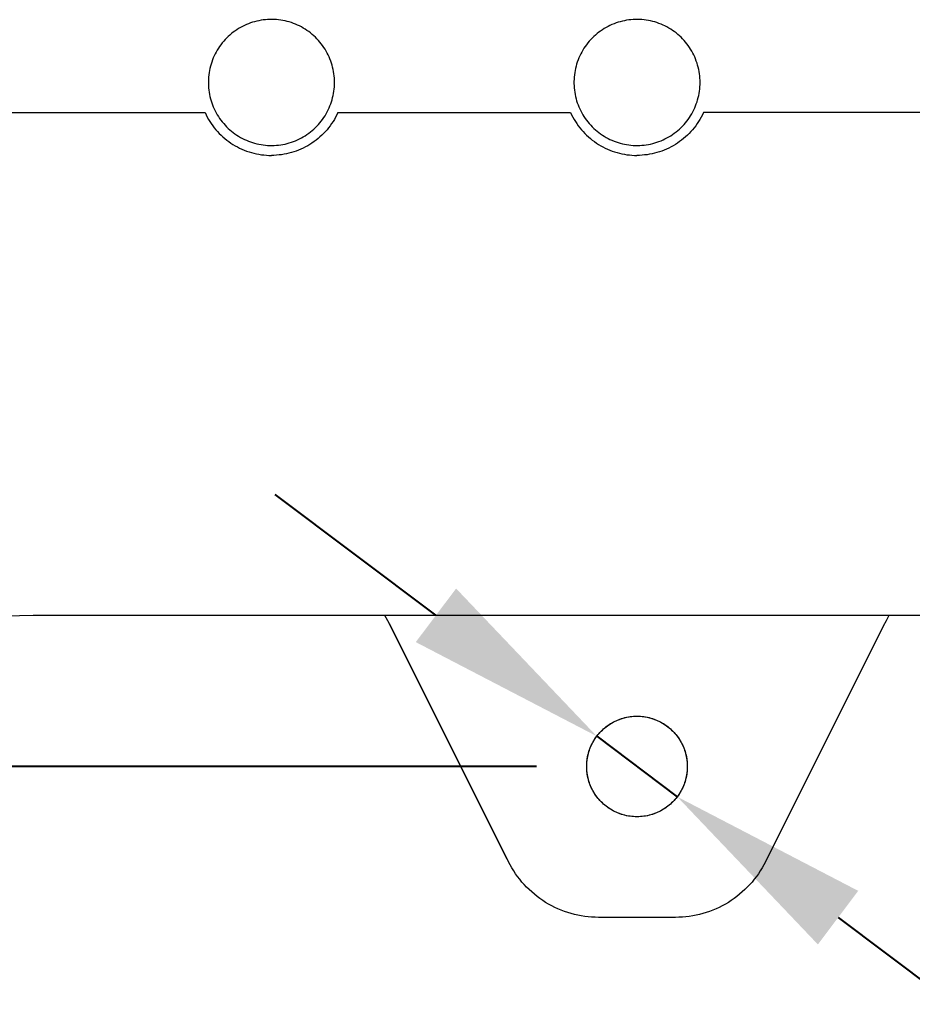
# Model space of a CAD drawing. Header units: millimetres. Extents: x 8434 to 10928, y 788 to 2545.
# Drawn here: x 9306.2 to 9395, y 1143 to 1239.5 of the extents above; entities that cross this region are included whole.
import ezdxf

# ---------------------------------------------------------------- set-up
doc = ezdxf.new("R2010")
doc.units = ezdxf.units.MM
doc.layers.add('ZANO_R', color=7, linetype='Continuous', lineweight=0)
doc.layers.add('ZANO_W', color=1, linetype='Continuous', lineweight=0)
doc.styles.get("Standard").update_dxf_attribs({"font": 'ARIALUNI.TTF'})
doc.dimstyles.new('pl i ang', dxfattribs={"dimtxt": 50, "dimasz": 50, "dimexe": 1.25, "dimexo": 0.625, "dimgap": 10, "dimtad": 1, "dimtoh": 1, "dimtxsty": 'Standard', "dimcen": 2.5, "dimclrd": 1, "dimclre": 1, "dimclrt": 1, "dimadec": 0, "dimazin": 0, "dimtfac": 1, "dimtmove": 0, "dimatfit": 3, "dimfxl": 1, "dimarcsym": 1})

# ---------------------------------------------------------------- blocks, each defined once
blk = doc.blocks.new('*D419')
at = {"layer": 'ZANO_W', "color": 1, "lineweight": -2}
for p, q in [((9357.57, 1165.28), (9136.623, 1165.28)), ((9146.623, 1060.28), (9146.623, 1145.28)), ((9232.57, 1040.28), (9136.623, 1040.28))]:
    blk.add_line(p, q, dxfattribs=at)
at = {"layer": 'ZANO_W', "color": 1}
for points in [[(9149.956, 1145.28), (9143.289, 1145.28), (9146.623, 1165.28)], [(9143.289, 1060.28), (9149.956, 1060.28), (9146.623, 1040.28)]]:
    blk.add_solid(points, dxfattribs=at)
at = {"layer": 'ZANO_W', "color": 1, "insert": (9126.404, 1102.78), "char_height": 20, "attachment_point": 5, "rotation": 90}
blk.add_mtext('125', dxfattribs=at)
blk = doc.blocks.new('*D421')
at = {"layer": 'ZANO_W', "color": 1, "lineweight": -2}
for p, q in [((9347.592, 1180.308), (9331.61, 1192.331)), ((9363.575, 1168.285), (9371.565, 1162.274)), ((9387.548, 1150.251), (9468.481, 1089.369))]:
    blk.add_line(p, q, dxfattribs=at)
at = {"layer": 'ZANO_W', "color": 1}
for points in [[(9345.588, 1177.644), (9349.596, 1182.972), (9363.575, 1168.285)], [(9389.552, 1152.915), (9385.544, 1147.587), (9371.565, 1162.274)]]:
    blk.add_solid(points, dxfattribs=at)
at = {"layer": 'ZANO_W', "color": 1, "insert": (9452.401, 1126.953), "char_height": 20, "attachment_point": 5, "rotation": 323.0474}
blk.add_mtext('∅10', dxfattribs=at)

msp = doc.modelspace()

# ---------------------------------------------------------------- linework, layer by layer
at = {"layer": 'ZANO_R'}
for p, q in [((9328.175, 1238.743), (9327.987, 1238.634)), ((9328.366, 1238.847), (9328.175, 1238.743)), ((9328.561, 1238.943), (9328.366, 1238.847)), ((9328.759, 1239.033), (9328.561, 1238.943)), ((9328.96, 1239.116), (9328.759, 1239.033)), ((9329.164, 1239.192), (9328.96, 1239.116)), ((9329.371, 1239.26), (9329.164, 1239.192)), ((9329.579, 1239.322), (9329.371, 1239.26)), ((9329.79, 1239.376), (9329.579, 1239.322)), ((9330.002, 1239.423), (9329.79, 1239.376)), ((9330.216, 1239.462), (9330.002, 1239.423)), ((9330.432, 1239.494), (9330.216, 1239.462)), ((9330.648, 1239.519), (9330.432, 1239.494)), ((9330.865, 1239.536), (9330.648, 1239.519)), ((9331.082, 1239.545), (9330.865, 1239.536)), ((9331.299, 1239.547), (9331.082, 1239.545)), ((9331.517, 1239.541), (9331.299, 1239.547)), ((9331.734, 1239.528), (9331.517, 1239.541)), ((9331.951, 1239.507), (9331.734, 1239.528)), ((9332.166, 1239.479), (9331.951, 1239.507)), ((9332.381, 1239.443), (9332.166, 1239.479)), ((9332.594, 1239.4), (9332.381, 1239.443)), ((9332.806, 1239.35), (9332.594, 1239.4)), ((9333.015, 1239.292), (9332.806, 1239.35)), ((9333.223, 1239.227), (9333.015, 1239.292)), ((9333.428, 1239.155), (9333.223, 1239.227)), ((9333.631, 1239.075), (9333.428, 1239.155)), ((9333.83, 1238.989), (9333.631, 1239.075)), ((9334.027, 1238.896), (9333.83, 1238.989)), ((9334.22, 1238.796), (9334.027, 1238.896)), ((9334.41, 1238.689), (9334.22, 1238.796)), ((9334.596, 1238.576), (9334.41, 1238.689)), ((9364.5, 1238.743), (9364.312, 1238.634)), ((9364.691, 1238.847), (9364.5, 1238.743)), ((9364.886, 1238.943), (9364.691, 1238.847)), ((9365.084, 1239.033), (9364.886, 1238.943)), ((9365.286, 1239.116), (9365.084, 1239.033)), ((9365.489, 1239.192), (9365.286, 1239.116)), ((9365.696, 1239.26), (9365.489, 1239.192)), ((9365.905, 1239.322), (9365.696, 1239.26)), ((9366.115, 1239.376), (9365.905, 1239.322)), ((9366.328, 1239.423), (9366.115, 1239.376)), ((9366.542, 1239.462), (9366.328, 1239.423)), ((9366.757, 1239.494), (9366.542, 1239.462)), ((9366.973, 1239.519), (9366.757, 1239.494)), ((9367.19, 1239.536), (9366.973, 1239.519)), ((9367.407, 1239.545), (9367.19, 1239.536)), ((9367.625, 1239.547), (9367.407, 1239.545)), ((9367.842, 1239.541), (9367.625, 1239.547)), ((9368.059, 1239.528), (9367.842, 1239.541)), ((9368.276, 1239.507), (9368.059, 1239.528)), ((9368.492, 1239.479), (9368.276, 1239.507)), ((9368.706, 1239.443), (9368.492, 1239.479)), ((9368.919, 1239.4), (9368.706, 1239.443)), ((9369.131, 1239.35), (9368.919, 1239.4)), ((9369.341, 1239.292), (9369.131, 1239.35)), ((9369.548, 1239.227), (9369.341, 1239.292)), ((9369.753, 1239.155), (9369.548, 1239.227)), ((9369.956, 1239.075), (9369.753, 1239.155)), ((9370.156, 1238.989), (9369.956, 1239.075)), ((9370.352, 1238.896), (9370.156, 1238.989)), ((9370.545, 1238.796), (9370.352, 1238.896)), ((9370.735, 1238.689), (9370.545, 1238.796)), ((9370.921, 1238.576), (9370.735, 1238.689)), ((9326.95, 1237.844), (9326.794, 1237.692)), ((9327.111, 1237.99), (9326.95, 1237.844)), ((9327.277, 1238.131), (9327.111, 1237.99)), ((9327.448, 1238.266), (9327.277, 1238.131)), ((9327.623, 1238.395), (9327.448, 1238.266)), ((9327.803, 1238.517), (9327.623, 1238.395)), ((9327.987, 1238.634), (9327.803, 1238.517)), ((9334.778, 1238.457), (9334.596, 1238.576)), ((9334.955, 1238.331), (9334.778, 1238.457)), ((9335.128, 1238.199), (9334.955, 1238.331)), ((9335.297, 1238.061), (9335.128, 1238.199)), ((9335.46, 1237.918), (9335.297, 1238.061)), ((9335.618, 1237.769), (9335.46, 1237.918)), ((9335.772, 1237.614), (9335.618, 1237.769)), ((9363.275, 1237.844), (9363.12, 1237.692)), ((9363.436, 1237.99), (9363.275, 1237.844)), ((9363.602, 1238.131), (9363.436, 1237.99)), ((9363.773, 1238.266), (9363.602, 1238.131)), ((9363.949, 1238.395), (9363.773, 1238.266)), ((9364.128, 1238.517), (9363.949, 1238.395)), ((9364.312, 1238.634), (9364.128, 1238.517)), ((9371.103, 1238.457), (9370.921, 1238.576)), ((9371.28, 1238.331), (9371.103, 1238.457)), ((9371.453, 1238.199), (9371.28, 1238.331)), ((9371.622, 1238.061), (9371.453, 1238.199)), ((9371.785, 1237.918), (9371.622, 1238.061)), ((9371.944, 1237.769), (9371.785, 1237.918)), ((9372.097, 1237.614), (9371.944, 1237.769)), ((9326.099, 1236.857), (9325.978, 1236.677)), ((9326.227, 1237.034), (9326.099, 1236.857)), ((9326.36, 1237.206), (9326.227, 1237.034)), ((9326.499, 1237.373), (9326.36, 1237.206)), ((9326.644, 1237.535), (9326.499, 1237.373)), ((9326.794, 1237.692), (9326.644, 1237.535)), ((9335.919, 1237.455), (9335.772, 1237.614)), ((9336.061, 1237.29), (9335.919, 1237.455)), ((9336.198, 1237.12), (9336.061, 1237.29)), ((9336.328, 1236.946), (9336.198, 1237.12)), ((9336.452, 1236.768), (9336.328, 1236.946)), ((9336.57, 1236.585), (9336.452, 1236.768)), ((9362.425, 1236.857), (9362.304, 1236.677)), ((9362.552, 1237.034), (9362.425, 1236.857)), ((9362.685, 1237.206), (9362.552, 1237.034)), ((9362.824, 1237.373), (9362.685, 1237.206)), ((9362.969, 1237.535), (9362.824, 1237.373)), ((9363.12, 1237.692), (9362.969, 1237.535)), ((9372.245, 1237.455), (9372.097, 1237.614)), ((9372.387, 1237.29), (9372.245, 1237.455)), ((9372.523, 1237.12), (9372.387, 1237.29)), ((9372.653, 1236.946), (9372.523, 1237.12)), ((9372.777, 1236.768), (9372.653, 1236.946)), ((9372.895, 1236.585), (9372.777, 1236.768)), ((9325.559, 1235.915), (9325.471, 1235.716)), ((9325.654, 1236.111), (9325.559, 1235.915)), ((9325.755, 1236.303), (9325.654, 1236.111)), ((9325.864, 1236.492), (9325.755, 1236.303)), ((9325.978, 1236.677), (9325.864, 1236.492)), ((9336.681, 1236.398), (9336.57, 1236.585)), ((9336.786, 1236.207), (9336.681, 1236.398)), ((9336.885, 1236.013), (9336.786, 1236.207)), ((9336.976, 1235.816), (9336.885, 1236.013)), ((9337.061, 1235.615), (9336.976, 1235.816)), ((9361.884, 1235.915), (9361.796, 1235.716)), ((9361.979, 1236.111), (9361.884, 1235.915)), ((9362.081, 1236.303), (9361.979, 1236.111)), ((9362.189, 1236.492), (9362.081, 1236.303)), ((9362.304, 1236.677), (9362.189, 1236.492)), ((9373.007, 1236.398), (9372.895, 1236.585)), ((9373.112, 1236.207), (9373.007, 1236.398)), ((9373.21, 1236.013), (9373.112, 1236.207)), ((9373.301, 1235.816), (9373.21, 1236.013)), ((9373.386, 1235.615), (9373.301, 1235.816)), ((9325.189, 1234.893), (9325.137, 1234.682)), ((9325.249, 1235.103), (9325.189, 1234.893)), ((9325.316, 1235.31), (9325.249, 1235.103)), ((9325.39, 1235.514), (9325.316, 1235.31)), ((9325.471, 1235.716), (9325.39, 1235.514)), ((9337.138, 1235.412), (9337.061, 1235.615)), ((9337.209, 1235.206), (9337.138, 1235.412)), ((9337.272, 1234.998), (9337.209, 1235.206)), ((9337.328, 1234.788), (9337.272, 1234.998)), ((9361.514, 1234.893), (9361.462, 1234.682)), ((9361.574, 1235.103), (9361.514, 1234.893)), ((9361.641, 1235.31), (9361.574, 1235.103)), ((9361.715, 1235.514), (9361.641, 1235.31)), ((9361.796, 1235.716), (9361.715, 1235.514)), ((9373.463, 1235.412), (9373.386, 1235.615)), ((9373.534, 1235.206), (9373.463, 1235.412)), ((9373.597, 1234.998), (9373.534, 1235.206)), ((9373.653, 1234.788), (9373.597, 1234.998)), ((9325.024, 1234.04), (9325.002, 1233.823)), ((9325.054, 1234.255), (9325.024, 1234.04)), ((9325.092, 1234.469), (9325.054, 1234.255)), ((9325.137, 1234.682), (9325.092, 1234.469)), ((9337.377, 1234.576), (9337.328, 1234.788)), ((9337.418, 1234.362), (9337.377, 1234.576)), ((9337.452, 1234.148), (9337.418, 1234.362)), ((9337.478, 1233.932), (9337.452, 1234.148)), ((9337.497, 1233.715), (9337.478, 1233.932)), ((9361.349, 1234.04), (9361.327, 1233.823)), ((9361.38, 1234.255), (9361.349, 1234.04)), ((9361.417, 1234.469), (9361.38, 1234.255)), ((9361.462, 1234.682), (9361.417, 1234.469)), ((9373.702, 1234.576), (9373.653, 1234.788)), ((9373.743, 1234.362), (9373.702, 1234.576)), ((9373.777, 1234.148), (9373.743, 1234.362)), ((9373.803, 1233.932), (9373.777, 1234.148)), ((9373.822, 1233.715), (9373.803, 1233.932)), ((9324.987, 1233.606), (9324.979, 1233.389)), ((9324.979, 1233.389), (9324.979, 1233.171)), ((9324.979, 1233.171), (9324.987, 1232.954)), ((9325.002, 1233.823), (9324.987, 1233.606)), ((9324.987, 1232.954), (9325.002, 1232.737)), ((9337.508, 1233.498), (9337.497, 1233.715)), ((9337.497, 1232.845), (9337.508, 1233.063)), ((9337.512, 1233.28), (9337.508, 1233.498)), ((9337.508, 1233.063), (9337.512, 1233.28)), ((9361.312, 1233.606), (9361.304, 1233.389)), ((9361.304, 1233.389), (9361.304, 1233.171)), ((9361.304, 1233.171), (9361.312, 1232.954)), ((9361.327, 1233.823), (9361.312, 1233.606)), ((9361.312, 1232.954), (9361.327, 1232.737)), ((9373.834, 1233.498), (9373.822, 1233.715)), ((9373.822, 1232.845), (9373.834, 1233.063)), ((9373.837, 1233.28), (9373.834, 1233.498)), ((9373.834, 1233.063), (9373.837, 1233.28)), ((9325.002, 1232.737), (9325.024, 1232.521)), ((9325.024, 1232.521), (9325.054, 1232.305)), ((9325.054, 1232.305), (9325.092, 1232.091)), ((9325.092, 1232.091), (9325.137, 1231.878)), ((9337.328, 1231.772), (9337.377, 1231.984)), ((9337.377, 1231.984), (9337.418, 1232.198)), ((9337.418, 1232.198), (9337.452, 1232.413)), ((9337.452, 1232.413), (9337.478, 1232.629)), ((9337.478, 1232.629), (9337.497, 1232.845)), ((9361.327, 1232.737), (9361.349, 1232.521)), ((9361.349, 1232.521), (9361.38, 1232.305)), ((9361.38, 1232.305), (9361.417, 1232.091)), ((9361.417, 1232.091), (9361.462, 1231.878)), ((9373.653, 1231.772), (9373.702, 1231.984)), ((9373.702, 1231.984), (9373.743, 1232.198)), ((9373.743, 1232.198), (9373.777, 1232.413)), ((9373.777, 1232.413), (9373.803, 1232.629)), ((9373.803, 1232.629), (9373.822, 1232.845)), ((9325.137, 1231.878), (9325.189, 1231.667)), ((9325.189, 1231.667), (9325.249, 1231.458)), ((9325.249, 1231.458), (9325.316, 1231.251)), ((9325.316, 1231.251), (9325.39, 1231.046)), ((9325.39, 1231.046), (9325.471, 1230.844)), ((9337.061, 1230.945), (9337.138, 1231.148)), ((9337.138, 1231.148), (9337.209, 1231.354)), ((9337.209, 1231.354), (9337.272, 1231.562)), ((9337.272, 1231.562), (9337.328, 1231.772)), ((9361.462, 1231.878), (9361.514, 1231.667)), ((9361.514, 1231.667), (9361.574, 1231.458)), ((9361.574, 1231.458), (9361.641, 1231.251)), ((9361.641, 1231.251), (9361.715, 1231.046)), ((9361.715, 1231.046), (9361.796, 1230.844)), ((9373.386, 1230.945), (9373.463, 1231.148)), ((9373.463, 1231.148), (9373.534, 1231.354)), ((9373.534, 1231.354), (9373.597, 1231.562)), ((9373.597, 1231.562), (9373.653, 1231.772)), ((9301.52, 1230.28), (9324.645, 1230.28)), ((9324.645, 1230.28), (9324.753, 1230.053)), ((9324.753, 1230.053), (9324.869, 1229.83)), ((9325.471, 1230.844), (9325.559, 1230.645)), ((9325.559, 1230.645), (9325.654, 1230.45)), ((9325.654, 1230.45), (9325.755, 1230.257)), ((9325.755, 1230.257), (9325.864, 1230.068)), ((9325.864, 1230.068), (9325.978, 1229.884)), ((9336.57, 1229.976), (9336.681, 1230.162)), ((9336.681, 1230.162), (9336.786, 1230.353)), ((9336.786, 1230.353), (9336.885, 1230.547)), ((9336.885, 1230.547), (9336.976, 1230.744)), ((9336.976, 1230.744), (9337.061, 1230.945)), ((9337.737, 1230.053), (9337.622, 1229.83)), ((9337.845, 1230.28), (9337.737, 1230.053)), ((9337.845, 1230.28), (9360.97, 1230.28)), ((9360.97, 1230.28), (9361.078, 1230.053)), ((9361.078, 1230.053), (9361.194, 1229.83)), ((9361.796, 1230.844), (9361.884, 1230.645)), ((9361.884, 1230.645), (9361.979, 1230.45)), ((9361.979, 1230.45), (9362.081, 1230.257)), ((9362.081, 1230.257), (9362.189, 1230.068)), ((9362.189, 1230.068), (9362.304, 1229.884)), ((9372.895, 1229.976), (9373.007, 1230.162)), ((9373.007, 1230.162), (9373.112, 1230.353)), ((9373.112, 1230.353), (9373.21, 1230.547)), ((9373.21, 1230.547), (9373.301, 1230.744)), ((9373.301, 1230.744), (9373.386, 1230.945)), ((9374.063, 1230.053), (9373.947, 1229.83)), ((9374.17, 1230.28), (9374.063, 1230.053)), ((9397.295, 1230.28), (9374.17, 1230.28)), ((9324.869, 1229.83), (9324.992, 1229.611)), ((9324.992, 1229.611), (9325.123, 1229.397)), ((9325.123, 1229.397), (9325.261, 1229.187)), ((9325.261, 1229.187), (9325.407, 1228.982)), ((9325.978, 1229.884), (9326.099, 1229.703)), ((9326.099, 1229.703), (9326.227, 1229.526)), ((9326.227, 1229.526), (9326.36, 1229.355)), ((9326.36, 1229.355), (9326.499, 1229.187)), ((9326.499, 1229.187), (9326.644, 1229.025)), ((9326.644, 1229.025), (9326.794, 1228.868)), ((9335.772, 1228.946), (9335.919, 1229.106)), ((9335.919, 1229.106), (9336.061, 1229.27)), ((9336.061, 1229.27), (9336.198, 1229.44)), ((9336.198, 1229.44), (9336.328, 1229.614)), ((9336.328, 1229.614), (9336.452, 1229.793)), ((9336.452, 1229.793), (9336.57, 1229.976)), ((9337.229, 1229.187), (9337.083, 1228.982)), ((9337.367, 1229.397), (9337.229, 1229.187)), ((9337.498, 1229.611), (9337.367, 1229.397)), ((9337.622, 1229.83), (9337.498, 1229.611)), ((9361.194, 1229.83), (9361.317, 1229.611)), ((9361.317, 1229.611), (9361.448, 1229.397)), ((9361.448, 1229.397), (9361.587, 1229.187)), ((9361.587, 1229.187), (9361.732, 1228.982)), ((9362.304, 1229.884), (9362.425, 1229.703)), ((9362.425, 1229.703), (9362.552, 1229.526)), ((9362.552, 1229.526), (9362.685, 1229.355)), ((9362.685, 1229.355), (9362.824, 1229.187)), ((9362.824, 1229.187), (9362.969, 1229.025)), ((9362.969, 1229.025), (9363.12, 1228.868)), ((9372.097, 1228.946), (9372.245, 1229.106)), ((9372.245, 1229.106), (9372.387, 1229.27)), ((9372.387, 1229.27), (9372.523, 1229.44)), ((9372.523, 1229.44), (9372.653, 1229.614)), ((9372.653, 1229.614), (9372.777, 1229.793)), ((9372.777, 1229.793), (9372.895, 1229.976)), ((9373.554, 1229.187), (9373.409, 1228.982)), ((9373.692, 1229.397), (9373.554, 1229.187)), ((9373.823, 1229.611), (9373.692, 1229.397)), ((9373.947, 1229.83), (9373.823, 1229.611)), ((9325.407, 1228.982), (9325.559, 1228.782)), ((9325.559, 1228.782), (9325.719, 1228.587)), ((9325.719, 1228.587), (9325.885, 1228.399)), ((9325.885, 1228.399), (9326.057, 1228.216)), ((9326.057, 1228.216), (9326.236, 1228.039)), ((9326.794, 1228.868), (9326.95, 1228.716)), ((9326.95, 1228.716), (9327.111, 1228.57)), ((9327.111, 1228.57), (9327.277, 1228.429)), ((9327.277, 1228.429), (9327.448, 1228.294)), ((9327.448, 1228.294), (9327.623, 1228.166)), ((9327.623, 1228.166), (9327.803, 1228.043)), ((9334.596, 1227.984), (9334.778, 1228.104)), ((9334.778, 1228.104), (9334.955, 1228.229)), ((9334.955, 1228.229), (9335.128, 1228.361)), ((9335.128, 1228.361), (9335.297, 1228.499)), ((9335.297, 1228.499), (9335.46, 1228.642)), ((9335.46, 1228.642), (9335.618, 1228.791)), ((9335.618, 1228.791), (9335.772, 1228.946)), ((9336.433, 1228.216), (9336.254, 1228.039)), ((9336.605, 1228.399), (9336.433, 1228.216)), ((9336.771, 1228.587), (9336.605, 1228.399)), ((9336.931, 1228.782), (9336.771, 1228.587)), ((9337.083, 1228.982), (9336.931, 1228.782)), ((9361.732, 1228.982), (9361.885, 1228.782)), ((9361.885, 1228.782), (9362.044, 1228.587)), ((9362.044, 1228.587), (9362.21, 1228.399)), ((9362.21, 1228.399), (9362.382, 1228.216)), ((9362.382, 1228.216), (9362.561, 1228.039)), ((9363.12, 1228.868), (9363.275, 1228.716)), ((9363.275, 1228.716), (9363.436, 1228.57)), ((9363.436, 1228.57), (9363.602, 1228.429)), ((9363.602, 1228.429), (9363.773, 1228.294)), ((9363.773, 1228.294), (9363.949, 1228.166)), ((9363.949, 1228.166), (9364.128, 1228.043)), ((9370.921, 1227.984), (9371.103, 1228.104)), ((9371.103, 1228.104), (9371.28, 1228.229)), ((9371.28, 1228.229), (9371.453, 1228.361)), ((9371.453, 1228.361), (9371.622, 1228.499)), ((9371.622, 1228.499), (9371.785, 1228.642)), ((9371.785, 1228.642), (9371.944, 1228.791)), ((9371.944, 1228.791), (9372.097, 1228.946)), ((9372.758, 1228.216), (9372.58, 1228.039)), ((9372.931, 1228.399), (9372.758, 1228.216)), ((9373.097, 1228.587), (9372.931, 1228.399)), ((9373.256, 1228.782), (9373.097, 1228.587)), ((9373.409, 1228.982), (9373.256, 1228.782)), ((9326.236, 1228.039), (9326.42, 1227.869)), ((9326.42, 1227.869), (9326.611, 1227.705)), ((9326.611, 1227.705), (9326.807, 1227.547)), ((9326.807, 1227.547), (9327.008, 1227.397)), ((9327.008, 1227.397), (9327.215, 1227.254)), ((9327.215, 1227.254), (9327.426, 1227.117)), ((9327.426, 1227.117), (9327.642, 1226.989)), ((9327.803, 1228.043), (9327.987, 1227.927)), ((9327.987, 1227.927), (9328.175, 1227.817)), ((9328.175, 1227.817), (9328.366, 1227.714)), ((9328.366, 1227.714), (9328.561, 1227.617)), ((9328.561, 1227.617), (9328.759, 1227.527)), ((9328.759, 1227.527), (9328.96, 1227.444)), ((9328.96, 1227.444), (9329.164, 1227.369)), ((9329.164, 1227.369), (9329.371, 1227.3)), ((9329.371, 1227.3), (9329.579, 1227.239)), ((9329.579, 1227.239), (9329.79, 1227.184)), ((9329.79, 1227.184), (9330.002, 1227.138)), ((9330.002, 1227.138), (9330.216, 1227.098)), ((9330.216, 1227.098), (9330.432, 1227.066)), ((9332.166, 1227.081), (9332.381, 1227.117)), ((9332.381, 1227.117), (9332.594, 1227.16)), ((9332.594, 1227.16), (9332.806, 1227.211)), ((9332.806, 1227.211), (9333.015, 1227.268)), ((9333.015, 1227.268), (9333.223, 1227.333)), ((9333.223, 1227.333), (9333.428, 1227.406)), ((9333.428, 1227.406), (9333.631, 1227.485)), ((9333.631, 1227.485), (9333.83, 1227.571)), ((9333.83, 1227.571), (9334.027, 1227.664)), ((9334.027, 1227.664), (9334.22, 1227.764)), ((9334.22, 1227.764), (9334.41, 1227.871)), ((9334.41, 1227.871), (9334.596, 1227.984)), ((9335.064, 1227.117), (9334.848, 1226.989)), ((9335.275, 1227.254), (9335.064, 1227.117)), ((9335.482, 1227.397), (9335.275, 1227.254)), ((9335.683, 1227.547), (9335.482, 1227.397)), ((9335.879, 1227.705), (9335.683, 1227.547)), ((9336.07, 1227.869), (9335.879, 1227.705)), ((9336.254, 1228.039), (9336.07, 1227.869)), ((9362.561, 1228.039), (9362.746, 1227.869)), ((9362.746, 1227.869), (9362.936, 1227.705)), ((9362.936, 1227.705), (9363.132, 1227.547)), ((9363.132, 1227.547), (9363.334, 1227.397)), ((9363.334, 1227.397), (9363.54, 1227.254)), ((9363.54, 1227.254), (9363.751, 1227.117)), ((9363.751, 1227.117), (9363.967, 1226.989)), ((9364.128, 1228.043), (9364.312, 1227.927)), ((9364.312, 1227.927), (9364.5, 1227.817)), ((9364.5, 1227.817), (9364.691, 1227.714)), ((9364.691, 1227.714), (9364.886, 1227.617)), ((9364.886, 1227.617), (9365.084, 1227.527)), ((9365.084, 1227.527), (9365.286, 1227.444)), ((9365.286, 1227.444), (9365.489, 1227.369)), ((9365.489, 1227.369), (9365.696, 1227.3)), ((9365.696, 1227.3), (9365.905, 1227.239)), ((9365.905, 1227.239), (9366.115, 1227.184)), ((9366.115, 1227.184), (9366.328, 1227.138)), ((9366.328, 1227.138), (9366.542, 1227.098)), ((9366.542, 1227.098), (9366.757, 1227.066)), ((9368.492, 1227.081), (9368.706, 1227.117)), ((9368.706, 1227.117), (9368.919, 1227.16)), ((9368.919, 1227.16), (9369.131, 1227.211)), ((9369.131, 1227.211), (9369.341, 1227.268)), ((9369.341, 1227.268), (9369.548, 1227.333)), ((9369.548, 1227.333), (9369.753, 1227.406)), ((9369.753, 1227.406), (9369.956, 1227.485)), ((9369.956, 1227.485), (9370.156, 1227.571)), ((9370.156, 1227.571), (9370.352, 1227.664)), ((9370.352, 1227.664), (9370.545, 1227.764)), ((9370.545, 1227.764), (9370.735, 1227.871)), ((9370.735, 1227.871), (9370.921, 1227.984)), ((9371.389, 1227.117), (9371.173, 1226.989)), ((9371.6, 1227.254), (9371.389, 1227.117)), ((9371.807, 1227.397), (9371.6, 1227.254)), ((9372.008, 1227.547), (9371.807, 1227.397)), ((9372.204, 1227.705), (9372.008, 1227.547)), ((9372.395, 1227.869), (9372.204, 1227.705)), ((9372.58, 1228.039), (9372.395, 1227.869)), ((9327.642, 1226.989), (9327.862, 1226.868)), ((9327.862, 1226.868), (9328.087, 1226.754)), ((9328.087, 1226.754), (9328.315, 1226.649)), ((9328.315, 1226.649), (9328.547, 1226.551)), ((9328.547, 1226.551), (9328.781, 1226.462)), ((9328.781, 1226.462), (9329.019, 1226.38)), ((9329.019, 1226.38), (9329.26, 1226.307)), ((9329.26, 1226.307), (9329.503, 1226.243)), ((9329.503, 1226.243), (9329.748, 1226.186)), ((9329.748, 1226.186), (9329.994, 1226.139)), ((9329.994, 1226.139), (9330.243, 1226.1)), ((9330.432, 1227.066), (9330.648, 1227.042)), ((9330.648, 1227.042), (9330.865, 1227.025)), ((9330.865, 1227.025), (9331.082, 1227.015)), ((9331.082, 1227.015), (9331.299, 1227.013)), ((9331.299, 1227.013), (9331.517, 1227.019)), ((9331.517, 1227.019), (9331.734, 1227.032)), ((9331.734, 1227.032), (9331.951, 1227.053)), ((9331.951, 1227.053), (9332.166, 1227.081)), ((9332.496, 1226.139), (9332.247, 1226.1)), ((9332.742, 1226.186), (9332.496, 1226.139)), ((9332.987, 1226.243), (9332.742, 1226.186)), ((9333.23, 1226.307), (9332.987, 1226.243)), ((9333.471, 1226.38), (9333.23, 1226.307)), ((9333.709, 1226.462), (9333.471, 1226.38)), ((9333.944, 1226.551), (9333.709, 1226.462)), ((9334.175, 1226.649), (9333.944, 1226.551)), ((9334.403, 1226.754), (9334.175, 1226.649)), ((9334.628, 1226.868), (9334.403, 1226.754)), ((9334.848, 1226.989), (9334.628, 1226.868)), ((9363.967, 1226.989), (9364.188, 1226.868)), ((9364.188, 1226.868), (9364.412, 1226.754)), ((9364.412, 1226.754), (9364.64, 1226.649)), ((9364.64, 1226.649), (9364.872, 1226.551)), ((9364.872, 1226.551), (9365.107, 1226.462)), ((9365.107, 1226.462), (9365.344, 1226.38)), ((9365.344, 1226.38), (9365.585, 1226.307)), ((9365.585, 1226.307), (9365.828, 1226.243)), ((9365.828, 1226.243), (9366.073, 1226.186)), ((9366.073, 1226.186), (9366.32, 1226.139)), ((9366.32, 1226.139), (9366.568, 1226.1)), ((9366.757, 1227.066), (9366.973, 1227.042)), ((9366.973, 1227.042), (9367.19, 1227.025)), ((9367.19, 1227.025), (9367.407, 1227.015)), ((9367.407, 1227.015), (9367.625, 1227.013)), ((9367.625, 1227.013), (9367.842, 1227.019)), ((9367.842, 1227.019), (9368.059, 1227.032)), ((9368.059, 1227.032), (9368.276, 1227.053)), ((9368.276, 1227.053), (9368.492, 1227.081)), ((9368.821, 1226.139), (9368.573, 1226.1)), ((9369.068, 1226.186), (9368.821, 1226.139)), ((9369.313, 1226.243), (9369.068, 1226.186)), ((9369.556, 1226.307), (9369.313, 1226.243)), ((9369.796, 1226.38), (9369.556, 1226.307)), ((9370.034, 1226.462), (9369.796, 1226.38)), ((9370.269, 1226.551), (9370.034, 1226.462)), ((9370.5, 1226.649), (9370.269, 1226.551)), ((9370.729, 1226.754), (9370.5, 1226.649)), ((9370.953, 1226.868), (9370.729, 1226.754)), ((9371.173, 1226.989), (9370.953, 1226.868)), ((9330.243, 1226.1), (9330.492, 1226.069)), ((9330.492, 1226.069), (9330.743, 1226.048)), ((9330.743, 1226.048), (9330.994, 1226.035)), ((9330.994, 1226.035), (9331.245, 1226.03)), ((9331.496, 1226.035), (9331.245, 1226.03)), ((9331.747, 1226.048), (9331.496, 1226.035)), ((9331.998, 1226.069), (9331.747, 1226.048)), ((9332.247, 1226.1), (9331.998, 1226.069)), ((9366.568, 1226.1), (9366.818, 1226.069)), ((9366.818, 1226.069), (9367.068, 1226.048)), ((9367.068, 1226.048), (9367.319, 1226.035)), ((9367.319, 1226.035), (9367.57, 1226.03)), ((9367.822, 1226.035), (9367.57, 1226.03)), ((9368.073, 1226.048), (9367.822, 1226.035)), ((9368.323, 1226.069), (9368.073, 1226.048)), ((9368.573, 1226.1), (9368.323, 1226.069)), ((9307.57, 1180.28), (9304.839, 1180.234)), ((9427.57, 1180.28), (9307.57, 1180.28)), ((9342.822, 1179.757), (9342.53, 1180.28)), ((9342.952, 1179.486), (9342.676, 1180.018)), ((9392.61, 1180.28), (9392.319, 1179.757)), ((9343.098, 1179.224), (9342.822, 1179.757)), ((9354.66, 1156.07), (9342.952, 1179.486)), ((9354.806, 1155.808), (9343.098, 1179.224)), ((9392.042, 1179.224), (9380.334, 1155.808)), ((9392.319, 1179.757), (9392.042, 1179.224)), ((9366.207, 1170.091), (9366.374, 1170.135)), ((9366.374, 1170.135), (9366.542, 1170.173)), ((9366.542, 1170.173), (9366.711, 1170.206)), ((9366.711, 1170.206), (9366.882, 1170.233)), ((9366.882, 1170.233), (9367.053, 1170.253)), ((9367.053, 1170.253), (9367.225, 1170.268)), ((9367.225, 1170.268), (9367.398, 1170.277)), ((9367.398, 1170.277), (9367.57, 1170.28)), ((9367.57, 1170.28), (9367.743, 1170.277)), ((9367.743, 1170.277), (9367.915, 1170.268)), ((9367.915, 1170.268), (9368.087, 1170.253)), ((9368.087, 1170.253), (9368.259, 1170.233)), ((9368.259, 1170.233), (9368.429, 1170.206)), ((9368.429, 1170.206), (9368.599, 1170.173)), ((9368.599, 1170.173), (9368.767, 1170.135)), ((9368.767, 1170.135), (9368.934, 1170.091)), ((9364.386, 1169.135), (9364.521, 1169.243)), ((9364.521, 1169.243), (9364.659, 1169.345)), ((9364.659, 1169.345), (9364.801, 1169.443)), ((9364.801, 1169.443), (9364.947, 1169.537)), ((9364.947, 1169.537), (9365.095, 1169.625)), ((9365.095, 1169.625), (9365.247, 1169.707)), ((9365.247, 1169.707), (9365.401, 1169.785)), ((9365.401, 1169.785), (9365.558, 1169.857)), ((9365.558, 1169.857), (9365.717, 1169.924)), ((9365.717, 1169.924), (9365.878, 1169.985)), ((9365.878, 1169.985), (9366.042, 1170.041)), ((9366.042, 1170.041), (9366.207, 1170.091)), ((9368.934, 1170.091), (9369.099, 1170.041)), ((9369.099, 1170.041), (9369.262, 1169.985)), ((9369.262, 1169.985), (9369.424, 1169.924)), ((9369.424, 1169.924), (9369.583, 1169.857)), ((9369.583, 1169.857), (9369.74, 1169.785)), ((9369.74, 1169.785), (9369.894, 1169.707)), ((9369.894, 1169.707), (9370.045, 1169.625)), ((9370.045, 1169.625), (9370.194, 1169.537)), ((9370.194, 1169.537), (9370.339, 1169.443)), ((9370.339, 1169.443), (9370.481, 1169.345)), ((9370.481, 1169.345), (9370.62, 1169.243)), ((9370.62, 1169.243), (9370.755, 1169.135)), ((9363.455, 1168.12), (9363.556, 1168.261)), ((9363.556, 1168.261), (9363.661, 1168.398)), ((9363.661, 1168.398), (9363.771, 1168.531)), ((9363.771, 1168.531), (9363.886, 1168.66)), ((9363.886, 1168.66), (9364.004, 1168.785)), ((9364.004, 1168.785), (9364.127, 1168.906)), ((9364.127, 1168.906), (9364.255, 1169.023)), ((9364.255, 1169.023), (9364.386, 1169.135)), ((9370.755, 1169.135), (9370.886, 1169.023)), ((9370.886, 1169.023), (9371.013, 1168.906)), ((9371.013, 1168.906), (9371.136, 1168.785)), ((9371.136, 1168.785), (9371.255, 1168.66)), ((9371.255, 1168.66), (9371.37, 1168.531)), ((9371.37, 1168.531), (9371.479, 1168.398)), ((9371.479, 1168.398), (9371.585, 1168.261)), ((9371.585, 1168.261), (9371.685, 1168.12)), ((9362.959, 1167.213), (9363.029, 1167.372)), ((9363.029, 1167.372), (9363.104, 1167.527)), ((9363.104, 1167.527), (9363.184, 1167.68)), ((9363.184, 1167.68), (9363.269, 1167.83)), ((9363.269, 1167.83), (9363.36, 1167.977)), ((9363.36, 1167.977), (9363.455, 1168.12)), ((9371.685, 1168.12), (9371.781, 1167.977)), ((9371.781, 1167.977), (9371.871, 1167.83)), ((9371.871, 1167.83), (9371.957, 1167.68)), ((9371.957, 1167.68), (9372.037, 1167.527)), ((9372.037, 1167.527), (9372.112, 1167.372)), ((9372.112, 1167.372), (9372.181, 1167.213)), ((9362.66, 1166.224), (9362.696, 1166.393)), ((9362.696, 1166.393), (9362.737, 1166.56)), ((9362.737, 1166.56), (9362.784, 1166.726)), ((9362.784, 1166.726), (9362.837, 1166.891)), ((9362.837, 1166.891), (9362.895, 1167.053)), ((9362.895, 1167.053), (9362.959, 1167.213)), ((9372.181, 1167.213), (9372.245, 1167.053)), ((9372.245, 1167.053), (9372.304, 1166.891)), ((9372.304, 1166.891), (9372.357, 1166.726)), ((9372.357, 1166.726), (9372.404, 1166.56)), ((9372.404, 1166.56), (9372.445, 1166.393)), ((9372.445, 1166.393), (9372.48, 1166.224)), ((9362.571, 1165.366), (9362.577, 1165.539)), ((9362.571, 1165.194), (9362.571, 1165.366)), ((9362.577, 1165.539), (9362.589, 1165.711)), ((9362.589, 1165.711), (9362.607, 1165.883)), ((9362.607, 1165.883), (9362.631, 1166.054)), ((9362.631, 1166.054), (9362.66, 1166.224)), ((9372.48, 1166.224), (9372.51, 1166.054)), ((9372.51, 1166.054), (9372.534, 1165.883)), ((9372.534, 1165.883), (9372.552, 1165.711)), ((9372.552, 1165.711), (9372.564, 1165.539)), ((9372.564, 1165.539), (9372.57, 1165.366)), ((9372.57, 1165.366), (9372.57, 1165.194)), ((9362.577, 1165.021), (9362.571, 1165.194)), ((9362.589, 1164.849), (9362.577, 1165.021)), ((9362.607, 1164.677), (9362.589, 1164.849)), ((9362.631, 1164.507), (9362.607, 1164.677)), ((9362.66, 1164.336), (9362.631, 1164.507)), ((9372.51, 1164.507), (9372.48, 1164.336)), ((9372.534, 1164.677), (9372.51, 1164.507)), ((9372.552, 1164.849), (9372.534, 1164.677)), ((9372.564, 1165.021), (9372.552, 1164.849)), ((9372.57, 1165.194), (9372.564, 1165.021)), ((9362.696, 1164.168), (9362.66, 1164.336)), ((9362.737, 1164), (9362.696, 1164.168)), ((9362.784, 1163.834), (9362.737, 1164)), ((9362.837, 1163.67), (9362.784, 1163.834)), ((9362.895, 1163.507), (9362.837, 1163.67)), ((9362.959, 1163.347), (9362.895, 1163.507)), ((9372.245, 1163.507), (9372.181, 1163.347)), ((9372.304, 1163.67), (9372.245, 1163.507)), ((9372.357, 1163.834), (9372.304, 1163.67)), ((9372.404, 1164), (9372.357, 1163.834)), ((9372.445, 1164.168), (9372.404, 1164)), ((9372.48, 1164.336), (9372.445, 1164.168)), ((9363.029, 1163.189), (9362.959, 1163.347)), ((9363.104, 1163.033), (9363.029, 1163.189)), ((9363.184, 1162.88), (9363.104, 1163.033)), ((9363.269, 1162.73), (9363.184, 1162.88)), ((9363.36, 1162.584), (9363.269, 1162.73)), ((9363.455, 1162.44), (9363.36, 1162.584)), ((9363.556, 1162.299), (9363.455, 1162.44)), ((9371.685, 1162.44), (9371.585, 1162.299)), ((9371.781, 1162.584), (9371.685, 1162.44)), ((9371.871, 1162.73), (9371.781, 1162.584)), ((9371.957, 1162.88), (9371.871, 1162.73)), ((9372.037, 1163.033), (9371.957, 1162.88)), ((9372.112, 1163.189), (9372.037, 1163.033)), ((9372.181, 1163.347), (9372.112, 1163.189)), ((9363.661, 1162.163), (9363.556, 1162.299)), ((9363.771, 1162.03), (9363.661, 1162.163)), ((9363.886, 1161.9), (9363.771, 1162.03)), ((9364.004, 1161.775), (9363.886, 1161.9)), ((9364.127, 1161.654), (9364.004, 1161.775)), ((9364.255, 1161.538), (9364.127, 1161.654)), ((9364.386, 1161.425), (9364.255, 1161.538)), ((9370.886, 1161.538), (9370.755, 1161.425)), ((9371.013, 1161.654), (9370.886, 1161.538)), ((9371.136, 1161.775), (9371.013, 1161.654)), ((9371.255, 1161.9), (9371.136, 1161.775)), ((9371.37, 1162.03), (9371.255, 1161.9)), ((9371.479, 1162.163), (9371.37, 1162.03)), ((9371.585, 1162.299), (9371.479, 1162.163)), ((9364.521, 1161.318), (9364.386, 1161.425)), ((9364.659, 1161.215), (9364.521, 1161.318)), ((9364.801, 1161.117), (9364.659, 1161.215)), ((9364.947, 1161.024), (9364.801, 1161.117)), ((9365.095, 1160.936), (9364.947, 1161.024)), ((9365.247, 1160.853), (9365.095, 1160.936)), ((9365.401, 1160.775), (9365.247, 1160.853)), ((9365.558, 1160.703), (9365.401, 1160.775)), ((9365.717, 1160.636), (9365.558, 1160.703)), ((9365.878, 1160.575), (9365.717, 1160.636)), ((9366.042, 1160.52), (9365.878, 1160.575)), ((9366.207, 1160.47), (9366.042, 1160.52)), ((9369.099, 1160.52), (9368.934, 1160.47)), ((9369.262, 1160.575), (9369.099, 1160.52)), ((9369.424, 1160.636), (9369.262, 1160.575)), ((9369.583, 1160.703), (9369.424, 1160.636)), ((9369.74, 1160.775), (9369.583, 1160.703)), ((9369.894, 1160.853), (9369.74, 1160.775)), ((9370.045, 1160.936), (9369.894, 1160.853)), ((9370.194, 1161.024), (9370.045, 1160.936)), ((9370.339, 1161.117), (9370.194, 1161.024)), ((9370.481, 1161.215), (9370.339, 1161.117)), ((9370.62, 1161.318), (9370.481, 1161.215)), ((9370.755, 1161.425), (9370.62, 1161.318)), ((9366.374, 1160.425), (9366.207, 1160.47)), ((9366.542, 1160.387), (9366.374, 1160.425)), ((9366.711, 1160.354), (9366.542, 1160.387)), ((9366.882, 1160.328), (9366.711, 1160.354)), ((9367.053, 1160.307), (9366.882, 1160.328)), ((9367.225, 1160.292), (9367.053, 1160.307)), ((9367.398, 1160.283), (9367.225, 1160.292)), ((9367.57, 1160.28), (9367.398, 1160.283)), ((9367.743, 1160.283), (9367.57, 1160.28)), ((9367.915, 1160.292), (9367.743, 1160.283)), ((9368.087, 1160.307), (9367.915, 1160.292)), ((9368.259, 1160.328), (9368.087, 1160.307)), ((9368.429, 1160.354), (9368.259, 1160.328)), ((9368.599, 1160.387), (9368.429, 1160.354)), ((9368.767, 1160.425), (9368.599, 1160.387)), ((9368.934, 1160.47), (9368.767, 1160.425)), ((9354.966, 1155.501), (9354.806, 1155.808)), ((9380.334, 1155.808), (9380.174, 1155.501)), ((9355.137, 1155.2), (9354.966, 1155.501)), ((9355.318, 1154.905), (9355.137, 1155.2)), ((9355.509, 1154.617), (9355.318, 1154.905)), ((9379.823, 1154.905), (9379.632, 1154.617)), ((9380.004, 1155.2), (9379.823, 1154.905)), ((9380.174, 1155.501), (9380.004, 1155.2)), ((9355.71, 1154.335), (9355.509, 1154.617)), ((9355.92, 1154.061), (9355.71, 1154.335)), ((9356.14, 1153.793), (9355.92, 1154.061)), ((9356.369, 1153.534), (9356.14, 1153.793)), ((9379.001, 1153.793), (9378.772, 1153.534)), ((9379.22, 1154.061), (9379.001, 1153.793)), ((9379.431, 1154.335), (9379.22, 1154.061)), ((9379.632, 1154.617), (9379.431, 1154.335)), ((9356.607, 1153.283), (9356.369, 1153.534)), ((9356.853, 1153.04), (9356.607, 1153.283)), ((9357.108, 1152.806), (9356.853, 1153.04)), ((9357.37, 1152.58), (9357.108, 1152.806)), ((9378.033, 1152.806), (9377.77, 1152.58)), ((9378.288, 1153.04), (9378.033, 1152.806)), ((9378.534, 1153.283), (9378.288, 1153.04)), ((9378.772, 1153.534), (9378.534, 1153.283)), ((9357.64, 1152.364), (9357.37, 1152.58)), ((9357.918, 1152.158), (9357.64, 1152.364)), ((9358.202, 1151.961), (9357.918, 1152.158)), ((9358.493, 1151.774), (9358.202, 1151.961)), ((9376.938, 1151.961), (9376.647, 1151.774)), ((9377.223, 1152.158), (9376.938, 1151.961)), ((9377.5, 1152.364), (9377.223, 1152.158)), ((9377.77, 1152.58), (9377.5, 1152.364)), ((9358.791, 1151.597), (9358.493, 1151.774)), ((9359.094, 1151.431), (9358.791, 1151.597)), ((9359.403, 1151.275), (9359.094, 1151.431)), ((9359.717, 1151.13), (9359.403, 1151.275)), ((9360.036, 1150.996), (9359.717, 1151.13)), ((9360.359, 1150.873), (9360.036, 1150.996)), ((9360.687, 1150.761), (9360.359, 1150.873)), ((9374.781, 1150.873), (9374.454, 1150.761)), ((9375.105, 1150.996), (9374.781, 1150.873)), ((9375.423, 1151.13), (9375.105, 1150.996)), ((9375.738, 1151.275), (9375.423, 1151.13)), ((9376.047, 1151.431), (9375.738, 1151.275)), ((9376.35, 1151.597), (9376.047, 1151.431)), ((9376.647, 1151.774), (9376.35, 1151.597)), ((9361.018, 1150.661), (9360.687, 1150.761)), ((9361.352, 1150.572), (9361.018, 1150.661)), ((9361.69, 1150.495), (9361.352, 1150.572)), ((9362.029, 1150.429), (9361.69, 1150.495)), ((9362.371, 1150.376), (9362.029, 1150.429)), ((9362.715, 1150.334), (9362.371, 1150.376)), ((9363.059, 1150.304), (9362.715, 1150.334)), ((9363.405, 1150.286), (9363.059, 1150.304)), ((9363.751, 1150.28), (9363.405, 1150.286)), ((9371.39, 1150.28), (9363.751, 1150.28)), ((9371.736, 1150.286), (9371.39, 1150.28)), ((9372.081, 1150.304), (9371.736, 1150.286)), ((9372.426, 1150.334), (9372.081, 1150.304)), ((9372.769, 1150.376), (9372.426, 1150.334)), ((9373.111, 1150.429), (9372.769, 1150.376)), ((9373.451, 1150.495), (9373.111, 1150.429)), ((9373.788, 1150.572), (9373.451, 1150.495)), ((9374.123, 1150.661), (9373.788, 1150.572)), ((9374.454, 1150.761), (9374.123, 1150.661))]:
    msp.add_line(p, q, dxfattribs=at)
msp.add_circle((9367.57, 1165.28), 5, dxfattribs=at)

# ---------------------------------------------------------------- dimensions: what is measured, and where the dimension line sits
at = {"layer": 'ZANO_W'}
dim = msp.add_diameter_dim_2p(p1=(9363.575, 1168.285), p2=(9371.565, 1162.274), dimstyle='pl i ang', override={"dimtxt": 20, "dimasz": 20, "dimexe": 10, "dimexo": 10, "dimtoh": 0, "dimdec": 0, "dimtdec": 0, "dimtmove": 1}, dxfattribs=at)
dim.commit()
dim.dimension.update_dxf_attribs({"geometry": '*D421', "text_midpoint": (9440.157, 1110.676), "dimtype": 163})
dim = msp.add_linear_dim(base=(9146.623, 1165.28), p1=(9242.57, 1040.28), p2=(9367.57, 1165.28), angle=90, dimstyle='pl i ang', override={"dimtxt": 20, "dimasz": 20, "dimexe": 10, "dimexo": 10, "dimtoh": 0, "dimdec": 0, "dimtdec": 0, "dimtmove": 1}, dxfattribs=at)
dim.commit()
dim.dimension.update_dxf_attribs({"geometry": '*D419', "text_midpoint": (9126.404, 1102.78)})

doc.saveas('drawing.dxf')
